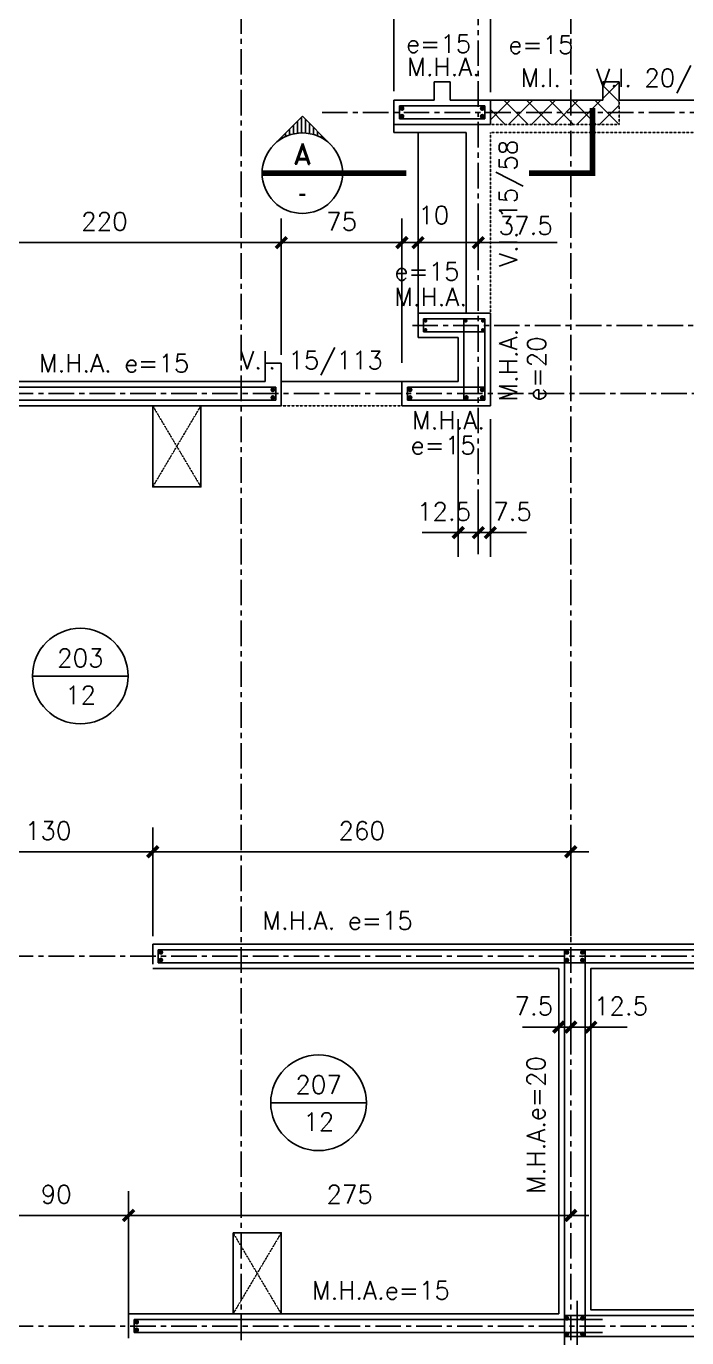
# Model space of a CAD drawing. Header units: millimetres. Extents: x -656237 to -652202, y 83238 to 86298.
# Drawn here: x -654733 to -654323, y 85071 to 85887 of the extents above; entities that cross this region are included whole.
import ezdxf
from ezdxf.enums import TextEntityAlignment as Align

# ---------------------------------------------------------------- set-up
doc = ezdxf.new("R2010")
doc.units = ezdxf.units.MM
doc.header["$LTSCALE"] = 0.5
for name, pattern in [('CENTER', [50.8, 31.75, -6.35, 6.35, -6.35]), ('DASHDOT', [1, 0.5, -0.25, 0, -0.25]), ('DASHED', [0.75, 0.5, -0.25]), ('HIDDEN', [0.375, 0.25, -0.125])]:
    doc.linetypes.add(name, pattern=pattern)
for name, color, linetype in [('BORDE DE LOSAS', 3, 'Continuous'), ('CONTORNOS', 3, 'Continuous'), ('COTAS', 5, 'Continuous'), ('COTAS1', 2, 'Continuous'), ('EJES', 1, 'CENTER'), ('HATCH2', 1, 'HIDDEN'), ('MALLA', 1, 'Continuous'), ('MUROS', 5, 'Continuous'), ('SEGMENTOS1', 2, 'DASHED'), ('TEXTOS1', 9, 'Continuous'), ('VANOS', 8, 'DASHDOT'), ('VIGAS', 3, 'Continuous')]:
    doc.layers.add(name, color=color, linetype=linetype)
doc.styles.add('ROMAND', font='romand')
doc.styles.add('ROMANS', font='romans')
doc.styles.get("Standard").update_dxf_attribs({"font": 'techl___.ttf'})
doc.dimstyles.new('ING-50', dxfattribs={"dimscale": 5, "dimtxt": 2.25, "dimasz": 2.25, "dimexe": 3, "dimexo": 0, "dimgap": 1.5, "dimtad": 1, "dimdec": 1, "dimzin": 12, "dimdsep": 46, "dimtxsty": 'ROMANS', "dimblk1": 'TICK1', "dimblk2": 'TICK1', "dimsah": 1, "dimcen": 0.09, "dimclrd": 2, "dimclre": 1, "dimclrt": 3, "dimadec": 1, "dimazin": 3, "dimtfac": 1, "dimtdec": 1, "dimtix": 1, "dimtmove": 2, "dimatfit": 3, "dimfxl": 3, "dimtolj": 1, "dimtzin": 12, "dimarcsym": 0})

# ---------------------------------------------------------------- blocks, each defined once
blk = doc.blocks.new('TICK1')
at = {"color": 2}
for points in [[(0, 0), (-1, 0)], [(0, 0), (1, 0)]]:
    blk.add_lwpolyline(points, dxfattribs=at)
at = {"color": 2, "const_width": 0.2}
blk.add_lwpolyline([(-0.3, -0.3), (0.3, 0.3)], dxfattribs=at)
blk = doc.blocks.new('*D46')
at = {"layer": 'COTAS', "color": 1, "lineweight": -2, "ltscale": 0.5}
for p, q in [((-654784.71, 85344.33), (-654784.71, 85388.28)), ((-654654.71, 85320.78), (-654654.71, 85388.28))]:
    blk.add_line(p, q, dxfattribs=at)
at = {"layer": 'COTAS', "color": 2, "lineweight": -2, "ltscale": 0.5}
blk.add_line((-654665.96, 85373.28), (-654773.46, 85373.28), dxfattribs=at)
at = {"layer": 'Defpoints', "color": 0, "ltscale": 0.5}
for p in [(-654784.71, 85373.28), (-654784.71, 85344.33), (-654654.71, 85320.78)]:
    blk.add_point(p, dxfattribs=at)
at = {"layer": 'COTAS', "color": 2, "lineweight": -2, "ltscale": 0.5, "xscale": 11.25, "yscale": 11.25, "zscale": 11.25, "rotation": 180}
blk.add_blockref('TICK1', (-654784.71, 85373.28), dxfattribs=at)
at = {"layer": 'COTAS', "color": 2, "lineweight": -2, "ltscale": 0.5, "xscale": 11.25, "yscale": 11.25, "zscale": 11.25}
blk.add_blockref('TICK1', (-654654.71, 85373.28), dxfattribs=at)
at = {"layer": 'COTAS', "color": 3, "ltscale": 0.5, "insert": (-654719.71, 85386.4), "char_height": 11.25, "attachment_point": 5, "style": 'ROMANS'}
blk.add_mtext('\\A1;130', dxfattribs=at)
blk = doc.blocks.new('*D47')
at = {"layer": 'COTAS', "color": 1, "lineweight": -2, "ltscale": 0.5}
for p, q in [((-654654.71, 85320.78), (-654654.71, 85388.28)), ((-654394.71, 85320.78), (-654394.71, 85388.28))]:
    blk.add_line(p, q, dxfattribs=at)
at = {"layer": 'COTAS', "color": 2, "lineweight": -2, "ltscale": 0.5}
blk.add_line((-654643.46, 85373.28), (-654405.96, 85373.28), dxfattribs=at)
at = {"layer": 'Defpoints', "color": 0, "ltscale": 0.5}
for p in [(-654394.71, 85373.28), (-654654.71, 85320.78), (-654394.71, 85320.78)]:
    blk.add_point(p, dxfattribs=at)
at = {"layer": 'COTAS', "color": 2, "lineweight": -2, "ltscale": 0.5, "xscale": 11.25, "yscale": 11.25, "zscale": 11.25, "rotation": 180}
blk.add_blockref('TICK1', (-654654.71, 85373.28), dxfattribs=at)
at = {"layer": 'COTAS', "color": 2, "lineweight": -2, "ltscale": 0.5, "xscale": 11.25, "yscale": 11.25, "zscale": 11.25}
blk.add_blockref('TICK1', (-654394.71, 85373.28), dxfattribs=at)
at = {"layer": 'COTAS', "color": 3, "ltscale": 0.5, "insert": (-654524.71, 85386.4), "char_height": 11.25, "attachment_point": 5, "style": 'ROMANS'}
blk.add_mtext('\\A1;260', dxfattribs=at)
blk = doc.blocks.new('*D62')
at = {"layer": 'COTAS1', "color": 1, "lineweight": -2, "ltscale": 0.5}
for p, q in [((-654574.71, 85682.31), (-654574.71, 85767.24)), ((-654499.71, 85687.64), (-654499.71, 85767.24))]:
    blk.add_line(p, q, dxfattribs=at)
at = {"layer": 'COTAS1', "color": 2, "lineweight": -2, "ltscale": 0.5}
blk.add_line((-654510.96, 85752.24), (-654563.46, 85752.24), dxfattribs=at)
at = {"layer": 'Defpoints', "color": 0, "ltscale": 0.5}
for p in [(-654574.71, 85752.24), (-654499.71, 85687.64), (-654574.71, 85682.31)]:
    blk.add_point(p, dxfattribs=at)
at = {"layer": 'COTAS1', "color": 2, "lineweight": -2, "ltscale": 0.5, "xscale": 11.25, "yscale": 11.25, "zscale": 11.25, "rotation": 180}
blk.add_blockref('TICK1', (-654574.71, 85752.24), dxfattribs=at)
at = {"layer": 'COTAS1', "color": 2, "lineweight": -2, "ltscale": 0.5, "xscale": 11.25, "yscale": 11.25, "zscale": 11.25}
blk.add_blockref('TICK1', (-654499.71, 85752.24), dxfattribs=at)
at = {"layer": 'COTAS1', "color": 3, "ltscale": 0.5, "insert": (-654537.21, 85765.37), "char_height": 11.25, "attachment_point": 5, "style": 'ROMANS'}
blk.add_mtext('\\A1;75', dxfattribs=at)
blk = doc.blocks.new('*D63')
at = {"layer": 'COTAS1', "color": 1, "lineweight": -2, "ltscale": 0.5}
for p, q in [((-654794.71, 85685.14), (-654794.71, 85767.24)), ((-654574.71, 85682.31), (-654574.71, 85767.24))]:
    blk.add_line(p, q, dxfattribs=at)
at = {"layer": 'COTAS1', "color": 2, "lineweight": -2, "ltscale": 0.5}
blk.add_line((-654783.46, 85752.24), (-654585.96, 85752.24), dxfattribs=at)
at = {"layer": 'Defpoints', "color": 0, "ltscale": 0.5}
for p in [(-654574.71, 85752.24), (-654794.71, 85685.14), (-654574.71, 85682.31)]:
    blk.add_point(p, dxfattribs=at)
at = {"layer": 'COTAS1', "color": 2, "lineweight": -2, "ltscale": 0.5, "xscale": 11.25, "yscale": 11.25, "zscale": 11.25, "rotation": 180}
blk.add_blockref('TICK1', (-654794.71, 85752.24), dxfattribs=at)
at = {"layer": 'COTAS1', "color": 2, "lineweight": -2, "ltscale": 0.5, "xscale": 11.25, "yscale": 11.25, "zscale": 11.25}
blk.add_blockref('TICK1', (-654574.71, 85752.24), dxfattribs=at)
at = {"layer": 'COTAS1', "color": 3, "ltscale": 0.5, "insert": (-654684.71, 85765.37), "char_height": 11.25, "attachment_point": 5, "style": 'ROMANS'}
blk.add_mtext('\\A1;220', dxfattribs=at)
blk = doc.blocks.new('*D65')
at = {"layer": 'COTAS', "color": 1, "lineweight": -2}
for p, q in [((-654759.71, 85085.75), (-654759.71, 85162.06)), ((-654669.71, 85085.75), (-654669.71, 85162.06))]:
    blk.add_line(p, q, dxfattribs=at)
at = {"layer": 'COTAS', "color": 2, "lineweight": -2}
blk.add_line((-654748.46, 85147.06), (-654680.96, 85147.06), dxfattribs=at)
at = {"layer": 'Defpoints', "color": 0}
for p in [(-654669.71, 85147.06), (-654759.71, 85085.75), (-654669.71, 85085.75)]:
    blk.add_point(p, dxfattribs=at)
at = {"layer": 'COTAS', "color": 2, "lineweight": -2, "xscale": 11.25, "yscale": 11.25, "zscale": 11.25, "rotation": 180}
blk.add_blockref('TICK1', (-654759.71, 85147.06), dxfattribs=at)
at = {"layer": 'COTAS', "color": 2, "lineweight": -2, "xscale": 11.25, "yscale": 11.25, "zscale": 11.25}
blk.add_blockref('TICK1', (-654669.71, 85147.06), dxfattribs=at)
at = {"layer": 'COTAS', "color": 3, "insert": (-654714.71, 85160.19), "char_height": 11.25, "attachment_point": 5, "style": 'ROMANS'}
blk.add_mtext('\\A1;90', dxfattribs=at)
blk = doc.blocks.new('*D48')
at = {"layer": 'COTAS', "color": 1, "lineweight": -2}
for p, q in [((-654669.71, 85085.75), (-654669.71, 85162.06)), ((-654394.71, 85147.06), (-654394.71, 85162.06))]:
    blk.add_line(p, q, dxfattribs=at)
at = {"layer": 'COTAS', "color": 2, "lineweight": -2}
blk.add_line((-654405.96, 85147.06), (-654658.46, 85147.06), dxfattribs=at)
at = {"layer": 'Defpoints', "color": 0}
for p in [(-654669.71, 85147.06), (-654394.71, 85147.06), (-654669.71, 85085.75)]:
    blk.add_point(p, dxfattribs=at)
at = {"layer": 'COTAS', "color": 2, "lineweight": -2, "xscale": 11.25, "yscale": 11.25, "zscale": 11.25, "rotation": 180}
blk.add_blockref('TICK1', (-654669.71, 85147.06), dxfattribs=at)
at = {"layer": 'COTAS', "color": 2, "lineweight": -2, "xscale": 11.25, "yscale": 11.25, "zscale": 11.25}
blk.add_blockref('TICK1', (-654394.71, 85147.06), dxfattribs=at)
at = {"layer": 'COTAS', "color": 3, "insert": (-654532.21, 85160.19), "char_height": 11.25, "attachment_point": 5, "style": 'ROMANS'}
blk.add_mtext('\\A1;275', dxfattribs=at)
blk = doc.blocks.new('*D70')
at = {"layer": 'COTAS1', "color": 1, "lineweight": -2, "ltscale": 0.5}
for p, q in [((-654499.71, 85677.53), (-654499.71, 85767.24)), ((-654489.71, 85715.85), (-654489.71, 85767.24))]:
    blk.add_line(p, q, dxfattribs=at)
at = {"layer": 'COTAS1', "color": 2, "lineweight": -2, "ltscale": 0.5}
for p, q in [((-654510.96, 85752.24), (-654522.21, 85752.24)), ((-654499.71, 85752.24), (-654489.71, 85752.24)), ((-654478.46, 85752.24), (-654467.21, 85752.24))]:
    blk.add_line(p, q, dxfattribs=at)
at = {"layer": 'Defpoints', "color": 0, "ltscale": 0.5}
for p in [(-654489.71, 85752.24), (-654489.71, 85715.85), (-654499.71, 85677.53)]:
    blk.add_point(p, dxfattribs=at)
at = {"layer": 'COTAS1', "color": 2, "lineweight": -2, "ltscale": 0.5, "xscale": 11.25, "yscale": 11.25, "zscale": 11.25}
blk.add_blockref('TICK1', (-654499.71, 85752.24), dxfattribs=at)
at = {"layer": 'COTAS1', "color": 2, "lineweight": -2, "ltscale": 0.5, "xscale": 11.25, "yscale": 11.25, "zscale": 11.25, "rotation": 180}
blk.add_blockref('TICK1', (-654489.71, 85752.24), dxfattribs=at)
at = {"layer": 'COTAS1', "color": 3, "ltscale": 0.5, "insert": (-654479.92, 85769.32), "char_height": 11.25, "attachment_point": 5, "style": 'ROMANS'}
blk.add_mtext('\\A1;10', dxfattribs=at)
blk = doc.blocks.new('*D71')
at = {"layer": 'COTAS', "color": 1, "lineweight": -2, "ltscale": 0.5}
for p, q in [((-654504.71, 85846.35), (-654504.71, 85930.93)), ((-654452.21, 85902.61), (-654452.21, 85930.93))]:
    blk.add_line(p, q, dxfattribs=at)
at = {"layer": 'COTAS', "color": 2, "lineweight": -2, "ltscale": 0.5}
blk.add_line((-654493.46, 85915.93), (-654463.46, 85915.93), dxfattribs=at)
at = {"layer": 'Defpoints', "color": 0, "ltscale": 0.5}
for p in [(-654452.21, 85915.93), (-654452.21, 85902.61), (-654504.71, 85846.35)]:
    blk.add_point(p, dxfattribs=at)
at = {"layer": 'COTAS', "color": 2, "lineweight": -2, "ltscale": 0.5, "xscale": 11.25, "yscale": 11.25, "zscale": 11.25, "rotation": 180}
blk.add_blockref('TICK1', (-654504.71, 85915.93), dxfattribs=at)
at = {"layer": 'COTAS', "color": 2, "lineweight": -2, "ltscale": 0.5, "xscale": 11.25, "yscale": 11.25, "zscale": 11.25}
blk.add_blockref('TICK1', (-654452.21, 85915.93), dxfattribs=at)
at = {"layer": 'COTAS', "color": 3, "ltscale": 0.5, "insert": (-654479.1, 85929.05), "char_height": 11.25, "attachment_point": 5, "style": 'ROMANS'}
blk.add_mtext('\\A1;52.5', dxfattribs=at)
blk = doc.blocks.new('*D72')
at = {"layer": 'COTAS', "color": 1, "lineweight": -2, "ltscale": 0.5}
for p, q in [((-654452.21, 85902.61), (-654452.21, 85930.93)), ((-654444.7, 85845.9), (-654444.7, 85930.93))]:
    blk.add_line(p, q, dxfattribs=at)
at = {"layer": 'COTAS', "color": 2, "lineweight": -2, "ltscale": 0.5}
for p, q in [((-654463.46, 85915.93), (-654474.71, 85915.93)), ((-654444.7, 85915.93), (-654452.21, 85915.93)), ((-654433.45, 85915.93), (-654422.2, 85915.93))]:
    blk.add_line(p, q, dxfattribs=at)
at = {"layer": 'Defpoints', "color": 0, "ltscale": 0.5}
for p in [(-654452.21, 85915.93), (-654452.21, 85902.61), (-654444.7, 85845.9)]:
    blk.add_point(p, dxfattribs=at)
at = {"layer": 'COTAS', "color": 2, "lineweight": -2, "ltscale": 0.5, "xscale": 11.25, "yscale": 11.25, "zscale": 11.25}
blk.add_blockref('TICK1', (-654452.21, 85915.93), dxfattribs=at)
at = {"layer": 'COTAS', "color": 2, "lineweight": -2, "ltscale": 0.5, "xscale": 11.25, "yscale": 11.25, "zscale": 11.25, "rotation": 180}
blk.add_blockref('TICK1', (-654444.7, 85915.93), dxfattribs=at)
at = {"layer": 'COTAS', "color": 3, "ltscale": 0.5, "insert": (-654430.91, 85929.05), "char_height": 11.25, "attachment_point": 5, "style": 'ROMANS'}
blk.add_mtext('\\A1;7.5', dxfattribs=at)
blk = doc.blocks.new('*D73')
at = {"layer": 'COTAS', "color": 1, "lineweight": -2, "ltscale": 0.5}
for p, q in [((-654444.7, 85845.9), (-654444.7, 85930.93)), ((-654304.72, 85844.19), (-654304.72, 85930.93))]:
    blk.add_line(p, q, dxfattribs=at)
at = {"layer": 'COTAS', "color": 2, "lineweight": -2, "ltscale": 0.5}
blk.add_line((-654433.45, 85915.93), (-654315.97, 85915.93), dxfattribs=at)
at = {"layer": 'Defpoints', "color": 0, "ltscale": 0.5}
for p in [(-654304.72, 85915.93), (-654444.7, 85845.9), (-654304.72, 85844.19)]:
    blk.add_point(p, dxfattribs=at)
at = {"layer": 'COTAS', "color": 2, "lineweight": -2, "ltscale": 0.5, "xscale": 11.25, "yscale": 11.25, "zscale": 11.25, "rotation": 180}
blk.add_blockref('TICK1', (-654444.7, 85915.93), dxfattribs=at)
at = {"layer": 'COTAS', "color": 2, "lineweight": -2, "ltscale": 0.5, "xscale": 11.25, "yscale": 11.25, "zscale": 11.25}
blk.add_blockref('TICK1', (-654304.72, 85915.93), dxfattribs=at)
at = {"layer": 'COTAS', "color": 3, "ltscale": 0.5, "insert": (-654374.71, 85929.05), "char_height": 11.25, "attachment_point": 5, "style": 'ROMANS'}
blk.add_mtext('\\A1;140', dxfattribs=at)
blk = doc.blocks.new('*D127')
at = {"layer": 'COTAS1', "color": 1, "lineweight": -2, "ltscale": 0.5}
for p, q in [((-654489.71, 85715.85), (-654489.71, 85767.24)), ((-654452.21, 85744.12), (-654452.21, 85767.24))]:
    blk.add_line(p, q, dxfattribs=at)
at = {"layer": 'COTAS1', "color": 2, "lineweight": -2, "ltscale": 0.5}
blk.add_line((-654478.46, 85752.24), (-654463.46, 85752.24), dxfattribs=at)
at = {"layer": 'Defpoints', "color": 0, "ltscale": 0.5}
for p in [(-654452.21, 85752.24), (-654452.21, 85744.12), (-654489.71, 85715.85)]:
    blk.add_point(p, dxfattribs=at)
at = {"layer": 'COTAS1', "color": 2, "lineweight": -2, "ltscale": 0.5, "xscale": 11.25, "yscale": 11.25, "zscale": 11.25, "rotation": 180}
blk.add_blockref('TICK1', (-654489.71, 85752.24), dxfattribs=at)
at = {"layer": 'COTAS1', "color": 2, "lineweight": -2, "ltscale": 0.5, "xscale": 11.25, "yscale": 11.25, "zscale": 11.25}
blk.add_blockref('TICK1', (-654452.21, 85752.24), dxfattribs=at)
at = {"layer": 'COTAS1', "color": 3, "ltscale": 0.5, "insert": (-654422.78, 85762.81), "char_height": 11.25, "attachment_point": 5, "style": 'ROMANS'}
blk.add_mtext('\\A1;37.5', dxfattribs=at)
blk = doc.blocks.new('losa-ne')
at = {"color": 5, "linetype": 'Continuous'}
blk.add_line((-29.75, 0), (29.75, 0), dxfattribs=at)
at = {"color": 3, "linetype": 'Continuous'}
blk.add_circle((0, 0), 29.75, dxfattribs=at)
at = {"color": 3, "linetype": 'Continuous', "style": 'ROMANS'}
for tag, p in [('N%%DL', (0.04, 5.64)), ('ESP', (0.16, -17.44))]:
    blk.add_attdef(tag, text='', height=11.25, dxfattribs=at).set_placement(p, align=Align.CENTER)
blk = doc.blocks.new('*X155')
at = {"color": 0}
for p, q in [((2590, 1330.49), (2590, 1340.36)), ((2592.5, 1330.42), (2592.5, 1338.86)), ((2580, 1328.19), (2580, 1330.36)), ((2582.5, 1329.19), (2582.5, 1332.86)), ((2585, 1329.89), (2585, 1335.36)), ((2587.5, 1330.32), (2587.5, 1337.86)), ((2595, 1330.09), (2595, 1336.36)), ((2597.5, 1329.5), (2597.5, 1333.86)), ((2600, 1328.62), (2600, 1331.36)), ((2575, 1325.12), (2575, 1325.36)), ((2577.5, 1326.85), (2577.5, 1327.86)), ((2602.5, 1327.43), (2602.5, 1328.86)), ((2605, 1325.87), (2605, 1326.36)), ((2607.5, 1323.83), (2607.5, 1323.86))]:
    blk.add_line(p, q, dxfattribs=at)
blk = doc.blocks.new('corte3')
at = {"color": 2, "linetype": 'Continuous'}
for p, q in [((-17.68, 17.68), (0, 35.36)), ((0, 35.36), (17.68, 17.68))]:
    blk.add_line(p, q, dxfattribs=at)
at = {"color": 2, "linetype": 'Continuous', "const_width": 3.5}
blk.add_lwpolyline([(-25, 0), (64.64, 0)], dxfattribs=at)
at = {"color": 2, "linetype": 'Continuous'}
blk.add_arc((0, 0), 25, 45, 135, dxfattribs=at)
at = {"color": 1, "linetype": 'Continuous'}
blk.add_arc((0, 0), 25, 135, 45, dxfattribs=at)
at = {"color": 2, "linetype": 'Continuous'}
blk.add_blockref('*X155', (-2590.5, -1305.5), dxfattribs=at)
at = {"color": 3, "linetype": 'Continuous', "style": 'ROMAND'}
blk.add_attdef('A', text='', height=13, dxfattribs=at).set_placement((0, 12), align=Align.MIDDLE)
at = {"color": 3, "linetype": 'Continuous'}
blk.add_attdef('-', text='', height=13, dxfattribs=at).set_placement((0, -12), align=Align.MIDDLE)
blk = doc.blocks.new('corte9')
at = {"color": 2, "const_width": 3.51}
blk.add_lwpolyline([(0, 39.53), (0, 0), (40.47, 0)], dxfattribs=at)
blk = doc.blocks.new('*D215')
at = {"layer": 'COTAS', "color": 1, "lineweight": -2, "ltscale": 0.5}
for p, q in [((-654444.7, 85642.31), (-654444.7, 85556.79)), ((-654452.21, 85558.47), (-654452.21, 85586.79))]:
    blk.add_line(p, q, dxfattribs=at)
at = {"layer": 'COTAS', "color": 2, "lineweight": -2, "ltscale": 0.5}
for p, q in [((-654463.46, 85571.79), (-654474.71, 85571.79)), ((-654444.7, 85571.79), (-654452.21, 85571.79)), ((-654433.45, 85571.79), (-654422.2, 85571.79))]:
    blk.add_line(p, q, dxfattribs=at)
at = {"layer": 'Defpoints', "color": 0, "ltscale": 0.5}
for p in [(-654444.7, 85642.31), (-654452.21, 85571.79), (-654452.21, 85558.47)]:
    blk.add_point(p, dxfattribs=at)
at = {"layer": 'COTAS', "color": 2, "lineweight": -2, "ltscale": 0.5, "xscale": 11.25, "yscale": 11.25, "zscale": 11.25}
blk.add_blockref('TICK1', (-654452.21, 85571.79), dxfattribs=at)
at = {"layer": 'COTAS', "color": 2, "lineweight": -2, "ltscale": 0.5, "xscale": 11.25, "yscale": 11.25, "zscale": 11.25, "rotation": 180}
blk.add_blockref('TICK1', (-654444.7, 85571.79), dxfattribs=at)
at = {"layer": 'COTAS', "color": 3, "ltscale": 0.5, "insert": (-654430.91, 85584.91), "char_height": 11.25, "attachment_point": 5, "style": 'ROMANS'}
blk.add_mtext('\\A1;7.5', dxfattribs=at)
blk = doc.blocks.new('*D216')
at = {"layer": 'COTAS', "color": 1, "lineweight": -2, "ltscale": 0.5}
for p, q in [((-654464.71, 85642.31), (-654464.71, 85556.79)), ((-654452.21, 85558.47), (-654452.21, 85586.79))]:
    blk.add_line(p, q, dxfattribs=at)
at = {"layer": 'COTAS', "color": 2, "lineweight": -2, "ltscale": 0.5}
for p, q in [((-654475.96, 85571.79), (-654487.21, 85571.79)), ((-654464.71, 85571.79), (-654452.21, 85571.79)), ((-654440.96, 85571.79), (-654429.71, 85571.79))]:
    blk.add_line(p, q, dxfattribs=at)
at = {"layer": 'Defpoints', "color": 0, "ltscale": 0.5}
for p in [(-654464.71, 85642.31), (-654452.21, 85571.79), (-654452.21, 85558.47)]:
    blk.add_point(p, dxfattribs=at)
at = {"layer": 'COTAS', "color": 2, "lineweight": -2, "ltscale": 0.5, "xscale": 11.25, "yscale": 11.25, "zscale": 11.25}
blk.add_blockref('TICK1', (-654464.71, 85571.79), dxfattribs=at)
at = {"layer": 'COTAS', "color": 2, "lineweight": -2, "ltscale": 0.5, "xscale": 11.25, "yscale": 11.25, "zscale": 11.25, "rotation": 180}
blk.add_blockref('TICK1', (-654452.21, 85571.79), dxfattribs=at)
at = {"layer": 'COTAS', "color": 3, "ltscale": 0.5, "insert": (-654473.52, 85584.91), "char_height": 11.25, "attachment_point": 5, "style": 'ROMANS'}
blk.add_mtext('\\A1;12.5', dxfattribs=at)
blk = doc.blocks.new('*D220')
at = {"layer": 'COTAS', "color": 1, "lineweight": -2, "ltscale": 0.5}
for p, q in [((-654402.21, 85252.95), (-654402.21, 85279.2)), ((-654394.71, 85252.95), (-654394.71, 85279.2))]:
    blk.add_line(p, q, dxfattribs=at)
at = {"layer": 'COTAS', "color": 2, "lineweight": -2, "ltscale": 0.5}
for p, q in [((-654413.46, 85264.2), (-654424.71, 85264.2)), ((-654402.21, 85264.2), (-654394.71, 85264.2)), ((-654383.46, 85264.2), (-654372.21, 85264.2))]:
    blk.add_line(p, q, dxfattribs=at)
at = {"layer": 'Defpoints', "color": 0, "ltscale": 0.5}
for p in [(-654394.71, 85264.2), (-654402.21, 85252.95), (-654394.71, 85252.95)]:
    blk.add_point(p, dxfattribs=at)
at = {"layer": 'COTAS', "color": 2, "lineweight": -2, "ltscale": 0.5, "xscale": 11.25, "yscale": 11.25, "zscale": 11.25}
blk.add_blockref('TICK1', (-654402.21, 85264.2), dxfattribs=at)
at = {"layer": 'COTAS', "color": 2, "lineweight": -2, "ltscale": 0.5, "xscale": 11.25, "yscale": 11.25, "zscale": 11.25, "rotation": 180}
blk.add_blockref('TICK1', (-654394.71, 85264.2), dxfattribs=at)
at = {"layer": 'COTAS', "color": 3, "ltscale": 0.5, "insert": (-654417.67, 85277.32), "char_height": 11.25, "attachment_point": 5, "style": 'ROMANS'}
blk.add_mtext('\\A1;7.5', dxfattribs=at)
blk = doc.blocks.new('*D221')
at = {"layer": 'COTAS', "color": 1, "lineweight": -2, "ltscale": 0.5}
for p, q in [((-654394.71, 85252.95), (-654394.71, 85279.2)), ((-654382.21, 85252.95), (-654382.21, 85279.2))]:
    blk.add_line(p, q, dxfattribs=at)
at = {"layer": 'COTAS', "color": 2, "lineweight": -2, "ltscale": 0.5}
for p, q in [((-654405.96, 85264.2), (-654417.21, 85264.2)), ((-654394.71, 85264.2), (-654382.21, 85264.2)), ((-654370.96, 85264.2), (-654359.71, 85264.2))]:
    blk.add_line(p, q, dxfattribs=at)
at = {"layer": 'Defpoints', "color": 0, "ltscale": 0.5}
for p in [(-654382.21, 85264.2), (-654394.71, 85252.95), (-654382.21, 85252.95)]:
    blk.add_point(p, dxfattribs=at)
at = {"layer": 'COTAS', "color": 2, "lineweight": -2, "ltscale": 0.5, "xscale": 11.25, "yscale": 11.25, "zscale": 11.25}
blk.add_blockref('TICK1', (-654394.71, 85264.2), dxfattribs=at)
at = {"layer": 'COTAS', "color": 2, "lineweight": -2, "ltscale": 0.5, "xscale": 11.25, "yscale": 11.25, "zscale": 11.25, "rotation": 180}
blk.add_blockref('TICK1', (-654382.21, 85264.2), dxfattribs=at)
at = {"layer": 'COTAS', "color": 3, "ltscale": 0.5, "insert": (-654363.49, 85277.32), "char_height": 11.25, "attachment_point": 5, "style": 'ROMANS'}
blk.add_mtext('\\A1;12.5', dxfattribs=at)

msp = doc.modelspace()

# ---------------------------------------------------------------- hatches: boundary and pattern name
at = {"layer": 'HATCH2'}
h = msp.add_hatch(dxfattribs=at)
h.set_pattern_fill('_USER', color=256, scale=10, angle=45, style=0, double=1, pattern_type=0)
h.set_pattern_definition([(45, (7e-10, -124.124), (-7.07106781, 7.07106781), []), (135, (7e-10, -124.124), (-7.07106781, -7.07106781), [])])
h.paths.add_polyline_path([(-654374.715, 85852.253), (-654374.715, 85840.755), (-654444.703, 85840.757), (-654444.703, 85825.753), (-654364.715, 85825.753), (-654364.715, 85852.253)])

# ---------------------------------------------------------------- linework, layer by layer
at = {"layer": 'BORDE DE LOSAS', "ltscale": 0.5}
for p, q in [((-654489.715, 85820.758), (-654489.715, 85708.253)), ((-654459.715, 85708.253), (-654459.715, 85820.758))]:
    msp.add_line(p, q, dxfattribs=at)
at = {"layer": 'BORDE DE LOSAS', "ltscale": 0.2}
for points in [[(-654654.715, 85650.753), (-654624.715, 85650.753), (-654624.715, 85600.253), (-654654.715, 85600.253)], [(-654604.715, 85136.253), (-654574.715, 85136.253), (-654574.715, 85085.753), (-654604.715, 85085.753)]]:
    msp.add_lwpolyline(points, close=True, dxfattribs=at)
at = {"layer": 'COTAS1', "ltscale": 0.5}
msp.add_line((-654478.465, 85752.241), (-654403.266, 85752.241), dxfattribs=at)
at = {"layer": 'EJES'}
for p, q in [((-654599.715, 86228.253), (-654599.715, 83448.253)), ((-654394.715, 86228.253), (-654394.715, 83448.253)), ((-654452.215, 86208.253), (-654452.215, 85564.657)), ((-653136.5, 85833.253), (-654552.441, 85833.253)), ((-653156.504, 85700.753), (-654495.616, 85700.753)), ((-656167.215, 85658.253), (-653137.403, 85658.253)), ((-656167.215, 85308.253), (-653137.403, 85308.253)), ((-656167.215, 85078.253), (-653137.403, 85078.253))]:
    msp.add_line(p, q, dxfattribs=at)
at = {"layer": 'MALLA', "ltscale": 0.5}
for p, q in [((-654501.215, 85837.253), (-654501.215, 85829.253)), ((-654448.203, 85837.253), (-654501.215, 85837.253)), ((-654448.203, 85837.253), (-654448.203, 85829.253)), ((-654501.215, 85829.253), (-654448.203, 85829.253)), ((-654448.215, 85704.753), (-654486.215, 85704.753)), ((-654486.215, 85704.753), (-654486.215, 85696.753)), ((-654461.215, 85704.753), (-654461.215, 85654.253)), ((-654448.215, 85654.253), (-654448.215, 85704.753)), ((-654486.215, 85696.753), (-654448.215, 85696.753)), ((-654578.215, 85662.253), (-654791.215, 85662.253)), ((-654578.215, 85654.253), (-654578.215, 85662.253)), ((-654496.215, 85662.253), (-654496.215, 85654.253)), ((-654448.215, 85662.253), (-654496.215, 85662.253)), ((-654448.215, 85662.253), (-654448.215, 85654.253)), ((-654791.215, 85654.253), (-654578.215, 85654.253)), ((-654496.215, 85654.253), (-654448.215, 85654.253)), ((-654461.215, 85654.253), (-654448.215, 85654.253)), ((-654323.215, 85312.253), (-654651.215, 85312.253)), ((-654651.215, 85312.253), (-654651.215, 85304.253)), ((-654398.715, 85312.253), (-654398.715, 85304.253)), ((-654390.715, 85312.253), (-654398.715, 85312.253)), ((-654398.715, 85312.253), (-654398.715, 84801.753)), ((-653892.654, 85312.253), (-654398.715, 85312.253)), ((-654385.715, 85071.753), (-654385.715, 85312.253)), ((-654651.215, 85304.253), (-653892.654, 85304.253)), ((-654390.715, 84801.753), (-654390.715, 85093.988)), ((-654666.215, 85082.253), (-654666.215, 85074.253)), ((-654374.902, 85082.253), (-654666.215, 85082.253)), ((-653905.715, 85084.753), (-654398.715, 85084.753)), ((-654666.215, 85074.253), (-654374.902, 85074.253)), ((-654398.715, 85071.753), (-653905.715, 85071.753))]:
    msp.add_line(p, q, dxfattribs=at)
for points, const_width in [([(-654500.374, 85835.662, 1), (-654498.874, 85835.662, 1)], 1.5), ([(-654500.374, 85830.844, 1), (-654498.874, 85830.844, 1)], 1.5), ([(-654449.044, 85835.662, -1), (-654450.544, 85835.662, -1)], 1.5), ([(-654449.044, 85830.844, -1), (-654450.544, 85830.844, -1)], 1.5), ([(-654485.584, 85703.56, 1), (-654484.459, 85703.56, 1)], 1.125), ([(-654460.584, 85703.56, 1), (-654459.459, 85703.56, 1)], 1.125), ([(-654449.97, 85703.56, 1), (-654448.845, 85703.56, 1)], 1.125), ([(-654485.584, 85697.946, 1), (-654484.459, 85697.946, 1)], 1.125), ([(-654449.97, 85697.946, 1), (-654448.845, 85697.946, 1)], 1.125), ([(-654580.743, 85660.662, 1), (-654579.243, 85660.662, 1)], 1.5), ([(-654495.374, 85660.662, 1), (-654493.874, 85660.662, 1)], 1.5), ([(-654449.056, 85660.662, -1), (-654450.556, 85660.662, -1)], 1.5), ([(-654580.743, 85655.844, 1), (-654579.243, 85655.844, 1)], 1.5), ([(-654495.374, 85655.844, 1), (-654493.874, 85655.844, 1)], 1.5), ([(-654460.374, 85655.844, 1), (-654458.874, 85655.844, 1)], 1.5), ([(-654449.056, 85655.844, -1), (-654450.556, 85655.844, -1)], 1.5), ([(-654450.556, 85655.844, 1), (-654449.056, 85655.844, 1)], 1.5), ([(-654650.374, 85310.662, 1), (-654648.874, 85310.662, 1)], 1.5), ([(-654397.874, 85310.662, 1), (-654396.374, 85310.662, 1)], 1.5), ([(-654397.874, 85310.662, 1), (-654396.374, 85310.662, 1)], 1.5), ([(-654388.224, 85310.662, 1), (-654386.724, 85310.662, 1)], 1.5), ([(-654650.374, 85305.921, 1), (-654648.874, 85305.921, 1)], 1.5), ([(-654397.874, 85305.844, 1), (-654396.374, 85305.844, 1)], 1.5), ([(-654388.254, 85305.844, 1), (-654386.754, 85305.844, 1)], 1.5), ([(-654665.374, 85080.662, 1), (-654663.874, 85080.662, 1)], 1.5), ([(-654397.913, 85083.043, 1), (-654396.413, 85083.043, 1)], 1.5), ([(-654388.173, 85083.043, 1), (-654386.673, 85083.043, 1)], 1.5), ([(-654665.374, 85075.844, 1), (-654663.874, 85075.844, 1)], 1.5), ([(-654397.913, 85073.345, 1), (-654396.413, 85073.345, 1)], 1.5), ([(-654388.173, 85073.345, 1), (-654386.673, 85073.345, 1)], 1.5)]:
    msp.add_lwpolyline(points, format="xyb", close=True, dxfattribs=dict(at, const_width=const_width))
at = {"layer": 'MUROS', "ltscale": 0.5}
for p, q in [((-654479.715, 85840.753), (-654479.715, 85852.253)), ((-654479.715, 85852.253), (-654469.715, 85852.253)), ((-654469.715, 85852.253), (-654469.715, 85840.753)), ((-654574.715, 85650.753), (-654574.715, 85677.253)), ((-654499.715, 85650.753), (-654499.715, 85665.753))]:
    msp.add_line(p, q, dxfattribs=at)
at = {"layer": 'MUROS'}
for p, q in [((-654504.715, 85840.753), (-654504.715, 85825.753)), ((-654479.715, 85840.753), (-654504.715, 85840.753)), ((-654444.703, 85840.753), (-654469.715, 85840.753)), ((-654444.703, 85840.753), (-654444.703, 85825.753)), ((-654504.715, 85825.753), (-654444.703, 85825.753)), ((-654489.715, 85693.253), (-654489.715, 85708.253)), ((-654489.715, 85708.253), (-654444.715, 85708.253)), ((-654444.715, 85708.253), (-654444.715, 85650.753)), ((-654464.715, 85693.253), (-654489.715, 85693.253)), ((-654464.715, 85665.753), (-654464.715, 85693.253)), ((-654784.715, 85665.753), (-654584.715, 85665.753)), ((-654464.715, 85665.753), (-654499.715, 85665.753)), ((-654574.715, 85650.753), (-654794.715, 85650.753)), ((-654444.715, 85650.753), (-654499.715, 85650.753)), ((-654654.715, 85303.253), (-654654.715, 85315.753)), ((-654654.715, 85315.753), (-654122.215, 85315.753)), ((-654654.715, 85300.753), (-654402.215, 85300.753)), ((-654402.215, 85300.753), (-654402.215, 85085.753)), ((-654669.715, 85085.753), (-654402.215, 85085.753)), ((-654669.715, 85070.753), (-654669.715, 85085.753))]:
    msp.add_line(p, q, dxfattribs=at)
at = {"layer": 'MUROS', "ltscale": 0.5}
msp.add_lwpolyline([(-654584.715, 85665.753), (-654584.715, 85677.253), (-654574.715, 85677.253)], dxfattribs=at)
at = {"layer": 'MUROS'}
msp.add_lwpolyline([(-653889.715, 85300.753), (-654382.215, 85300.753), (-654382.215, 85088.253), (-653902.215, 85088.253)], dxfattribs=at)
at = {"layer": 'SEGMENTOS1', "ltscale": 0.5}
for p, q in [((-654364.715, 85825.753), (-654364.715, 85840.753)), ((-654364.715, 85825.753), (-654444.703, 85825.753)), ((-654444.715, 85708.253), (-654444.715, 85820.757)), ((-654444.715, 85820.757), (-654122.215, 85820.748))]:
    msp.add_line(p, q, dxfattribs=at)
msp.add_lwpolyline([(-654574.715, 85650.753), (-654499.715, 85650.753)], dxfattribs=at)
at = {"layer": 'VANOS', "ltscale": 0.5}
for p, q in [((-654624.715, 85650.753), (-654654.715, 85600.253)), ((-654654.715, 85650.753), (-654624.715, 85600.253)), ((-654604.715, 85136.253), (-654574.715, 85085.753)), ((-654604.715, 85085.753), (-654574.715, 85136.253))]:
    msp.add_line(p, q, dxfattribs=at)
at = {"layer": 'VIGAS', "ltscale": 0.5}
for p, q in [((-654364.715, 85852.253), (-654374.715, 85852.253)), ((-654374.715, 85852.253), (-654374.715, 85840.753)), ((-654364.715, 85852.253), (-654364.715, 85840.755)), ((-654444.703, 85840.757), (-654374.715, 85840.755)), ((-654364.715, 85840.755), (-654304.715, 85840.753)), ((-654504.715, 85825.753), (-654504.715, 85820.759)), ((-654504.715, 85820.759), (-654459.715, 85820.758))]:
    msp.add_line(p, q, dxfattribs=at)
msp.add_lwpolyline([(-654574.715, 85665.753), (-654499.715, 85665.753)], dxfattribs=at)

# ---------------------------------------------------------------- block references
at = {"layer": 'CONTORNOS', "ltscale": 0.5, "rotation": 90}
msp.add_blockref('corte9', (-654381.257, 85795.415), dxfattribs=at)
at = {"layer": 'CONTORNOS', "ltscale": 0.5}
msp.add_blockref('corte3', (-654561.649, 85795.415), dxfattribs=at).add_auto_attribs({'-': '-', 'A': 'A'})
at = {"layer": 'TEXTOS1', "ltscale": 0.5}
for p, values in [((-654699.723, 85482.573), {'N%%DL': '203', 'ESP': '12'}), ((-654551.567, 85217.122), {'N%%DL': '207', 'ESP': '12'})]:
    msp.add_blockref('losa-ne', p, dxfattribs=at).add_auto_attribs(values)

# ---------------------------------------------------------------- texts
at = {"layer": 'TEXTOS1', "style": 'ROMANS'}
for s, p in [('e=15', (-654476.851, 85870.319)), ('e=15', (-654413.283, 85869.706)), ('M.H.A.', (-654473.784, 85855.891)), ('M.I.', (-654413.283, 85849.189)), ('V.I. 20/58', (-654339.358, 85849.025)), ('e=15', (-654484.132, 85728.664)), ('M.H.A.', (-654481.808, 85712.829)), ('V.I. 15/113', (-654555.903, 85673.522)), ('M.H.A. e=15', (-654678.646, 85671.588)), ('M.H.A.', (-654470.71, 85636.111)), ('e=15', (-654474.055, 85620.552)), ('M.H.A. e=15', (-654539.68, 85324.879)), ('M.H.A.e=15', (-654512.748, 85094.809))]:
    msp.add_text(s, height=11.25, dxfattribs=at).set_placement(p, align=Align.CENTER)
for s, p in [('V.I. 15/58', (-654427.971, 85776.67)), ('M.H.A.', (-654427.951, 85675.999)), ('e=20', (-654410.302, 85673.675)), ('M.H.A.e=20', (-654410.72, 85203.333))]:
    msp.add_text(s, height=11.25, rotation=90, dxfattribs=at).set_placement(p, align=Align.CENTER)

# ---------------------------------------------------------------- dimensions: what is measured, and where the dimension line sits
at = {"layer": 'COTAS', "ltscale": 0.5}
for base, p1, p2, angle, picture, middle in [((-654452.215, 85915.929), (-654504.715, 85846.352), (-654452.215, 85902.615), 180, '*D71', (-654479.099, 85929.054)), ((-654452.215, 85915.929), (-654444.703, 85845.903), (-654452.215, 85902.615), 0, '*D72', (-654430.908, 85929.054)), ((-654452.215, 85571.787), (-654464.715, 85642.314), (-654452.215, 85558.473), 180, '*D216', (-654473.522, 85584.912)), ((-654394.715, 85264.199), (-654402.215, 85252.948), (-654394.715, 85252.948), 180, '*D220', (-654417.675, 85277.324)), ((-654382.215, 85264.199), (-654394.715, 85252.948), (-654382.215, 85252.948), 180, '*D221', (-654363.492, 85277.324))]:
    dim = msp.add_linear_dim(base=base, p1=p1, p2=p2, angle=angle, dimstyle='ING-50', dxfattribs=at)
    dim.commit()
    dim.dimension.update_dxf_attribs({"geometry": picture, "text_midpoint": middle, "dimtype": 160})
for base, p1, p2, picture, middle in [((-654304.715, 85915.929), (-654444.703, 85845.903), (-654304.715, 85844.191), '*D73', (-654374.709, 85929.054)), ((-654394.715, 85373.278), (-654654.715, 85320.778), (-654394.715, 85320.778), '*D47', (-654524.715, 85386.403))]:
    dim = msp.add_linear_dim(base=base, p1=p1, p2=p2, angle=180, dimstyle='ING-50', dxfattribs=at)
    dim.commit()
    dim.dimension.update_dxf_attribs({"geometry": picture, "text_midpoint": middle})
dim = msp.add_linear_dim(base=(-654452.215, 85571.787), p1=(-654444.703, 85642.314), p2=(-654452.215, 85558.473), dimstyle='ING-50', dxfattribs=at)
dim.commit()
dim.dimension.update_dxf_attribs({"geometry": '*D215', "text_midpoint": (-654430.908, 85584.912), "dimtype": 160})
dim = msp.add_linear_dim(base=(-654784.715, 85373.278), p1=(-654654.715, 85320.778), p2=(-654784.715, 85344.33), dimstyle='ING-50', dxfattribs=at)
dim.commit()
dim.dimension.update_dxf_attribs({"geometry": '*D46', "text_midpoint": (-654719.715, 85386.403)})
at = {"layer": 'COTAS'}
dim = msp.add_linear_dim(base=(-654669.715, 85147.062), p1=(-654759.715, 85085.753), p2=(-654669.715, 85085.753), dimstyle='ING-50', dxfattribs=at)
dim.commit()
dim.dimension.update_dxf_attribs({"geometry": '*D65', "text_midpoint": (-654714.715, 85160.187)})
dim = msp.add_linear_dim(base=(-654669.715, 85147.062), p1=(-654394.715, 85147.062), p2=(-654669.715, 85085.753), angle=180, dimstyle='ING-50', dxfattribs=at)
dim.commit()
dim.dimension.update_dxf_attribs({"geometry": '*D48', "text_midpoint": (-654532.215, 85160.187)})
at = {"layer": 'COTAS1', "ltscale": 0.5}
for base, p1, p2, picture, middle in [((-654489.715, 85752.241), (-654499.715, 85677.525), (-654489.715, 85715.852), '*D70', (-654479.918, 85769.324)), ((-654452.215, 85752.241), (-654489.715, 85715.852), (-654452.215, 85744.123), '*D127', (-654422.778, 85762.806))]:
    dim = msp.add_linear_dim(base=base, p1=p1, p2=p2, angle=180, dimstyle='ING-50', dxfattribs=at)
    dim.commit()
    dim.dimension.update_dxf_attribs({"geometry": picture, "text_midpoint": middle, "dimtype": 160})
for p1, picture, middle in [((-654794.715, 85685.137), '*D63', (-654684.715, 85765.366)), ((-654499.715, 85687.637), '*D62', (-654537.215, 85765.366))]:
    dim = msp.add_linear_dim(base=(-654574.715, 85752.241), p1=p1, p2=(-654574.715, 85682.307), dimstyle='ING-50', dxfattribs=at)
    dim.commit()
    dim.dimension.update_dxf_attribs({"geometry": picture, "text_midpoint": middle})

doc.saveas('drawing.dxf')
